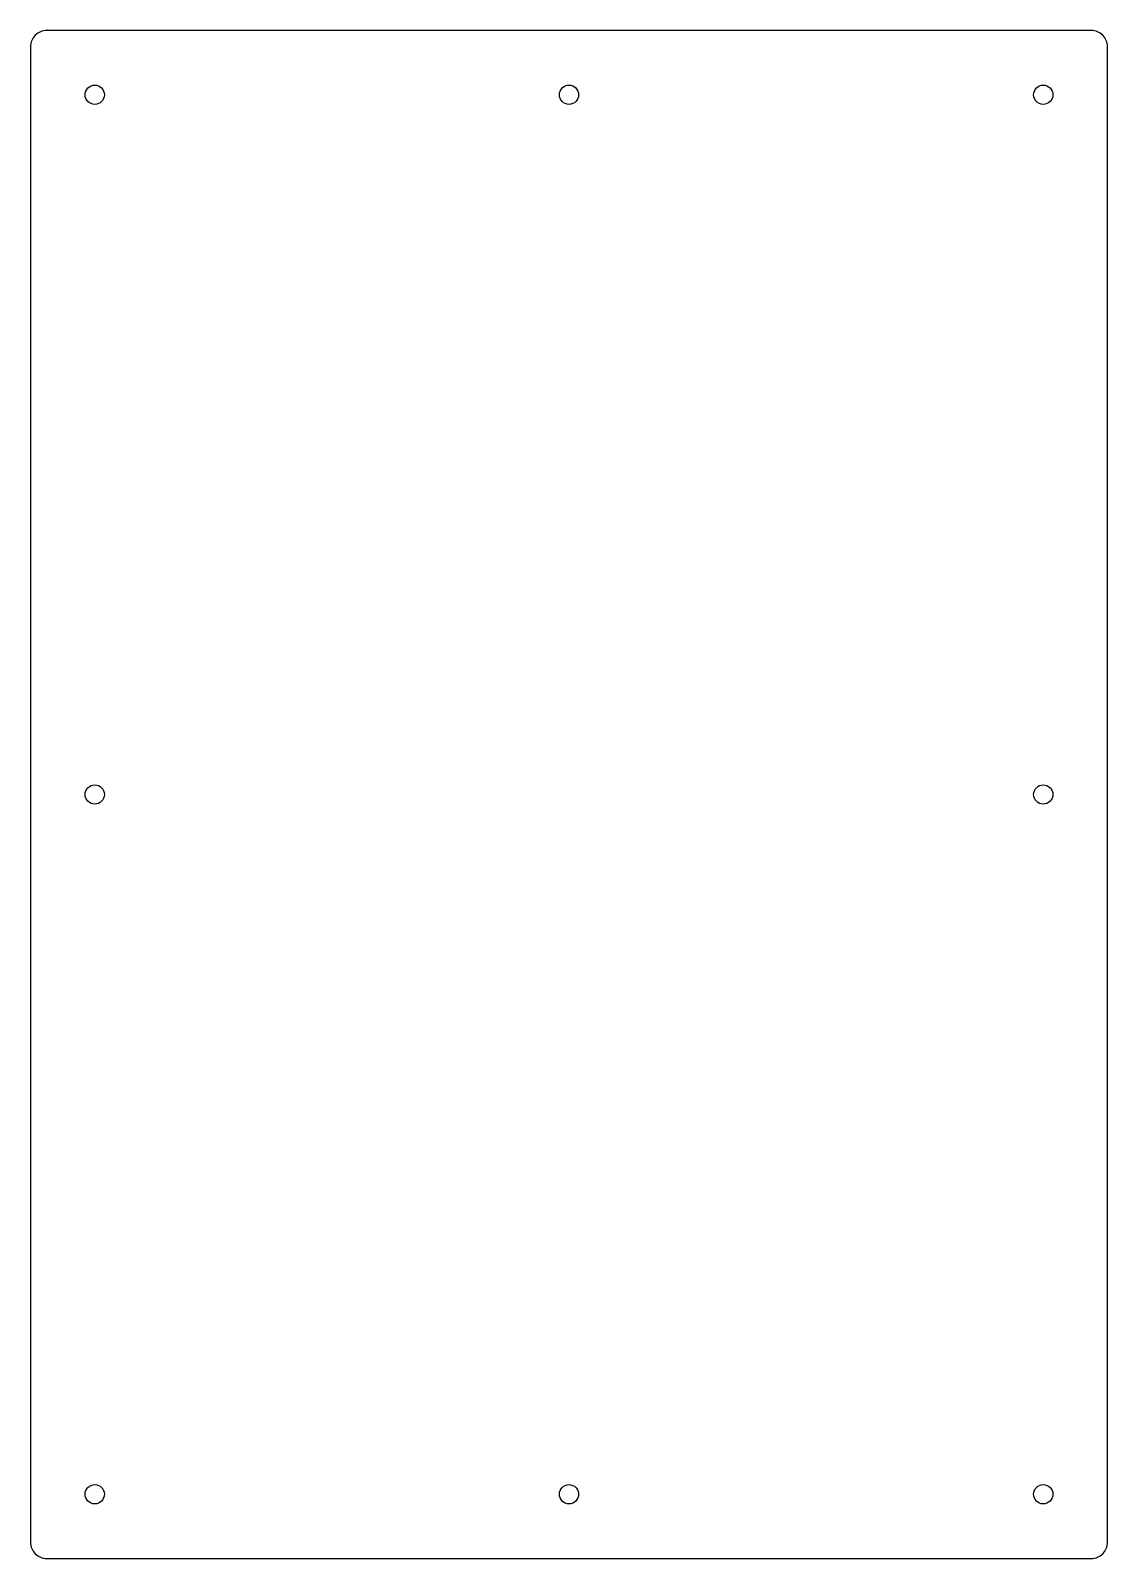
# Model space of a CAD drawing. Header units: millimetres. Extents: x -336 to 0, y 0 to 476.
import ezdxf

# ---------------------------------------------------------------- set-up
doc = ezdxf.new("R2010")
doc.units = ezdxf.units.MM

msp = doc.modelspace()

# ---------------------------------------------------------------- linework, layer by layer
msp.add_lwpolyline([(0, 471, 0.414214), (-5, 476), (-330.5, 476, 0.414214), (-335.5, 471), (-335.5, 5, 0.414214), (-330.5, 0), (-5, 0, 0.414214), (0, 5)], format="xyb", close=True)
for centre in [(-315.5, 456), (-167.75, 456), (-20, 456), (-315.5, 238), (-20, 238), (-315.5, 20), (-167.75, 20), (-20, 20)]:
    msp.add_circle(centre, 3)

doc.saveas('drawing.dxf')
